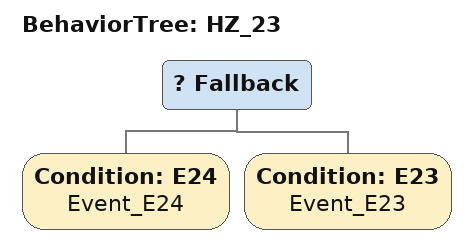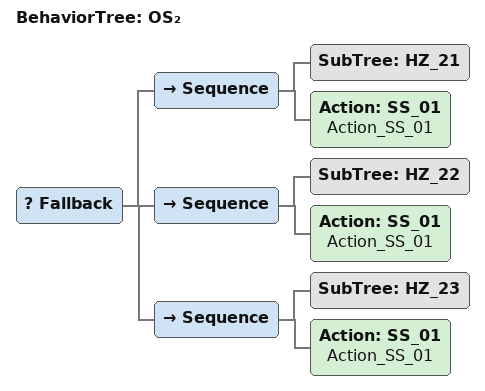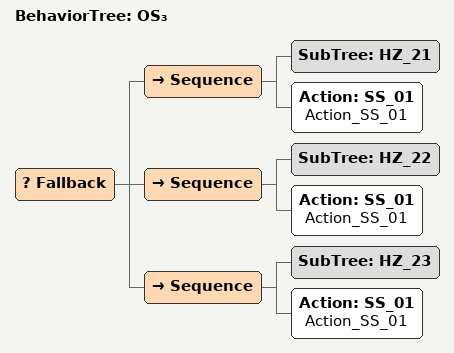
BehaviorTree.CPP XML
<BehaviorTree ID="HZ_23">
  <Fallback>
    <Condition ID="E24" name="Event_E24"/>
    <Condition ID="E23" name="Event_E23"/>
  </Fallback>
</BehaviorTree>

<BehaviorTree ID="OS₂">
  <Fallback>
    <Sequence>
      <SubTree ID="HZ_21"/>
      <Action ID="SS_01" name="Action_SS_01"/>
    </Sequence>
    <Sequence>
      <SubTree ID="HZ_22"/>
      <Action ID="SS_01" name="Action_SS_01"/>
    </Sequence>
    <Sequence>
      <SubTree ID="HZ_23"/>
      <Action ID="SS_01" name="Action_SS_01"/>
    </Sequence>
  </Fallback>
</BehaviorTree>

<BehaviorTree ID="OS₃">
  <Fallback>
    <Sequence>
      <SubTree ID="HZ_21"/>
      <Action ID="SS_01" name="Action_SS_01"/>
    </Sequence>
    <Sequence>
      <SubTree ID="HZ_22"/>
      <Action ID="SS_01" name="Action_SS_01"/>
    </Sequence>
    <Sequence>
      <SubTree ID="HZ_23"/>
      <Action ID="SS_01" name="Action_SS_01"/>
    </Sequence>
  </Fallback>
</BehaviorTree>
